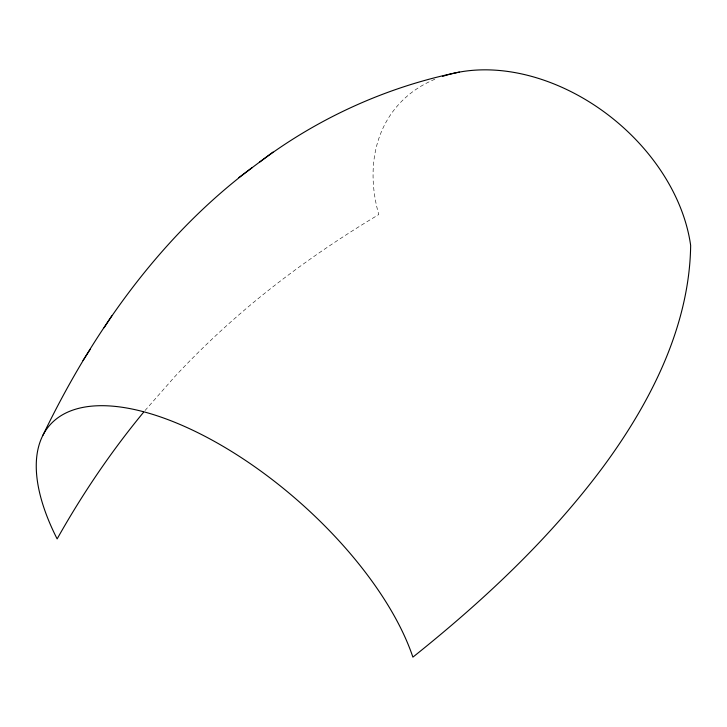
<?xml version="1.0" encoding="UTF-8"?>
<svg xmlns="http://www.w3.org/2000/svg" width="727" height="727" viewBox="0 0 727 727"><rect width="100%" height="100%" fill="white"/><g stroke="black" fill="none" stroke-linecap="round" stroke-linejoin="round"><path stroke-width="0.55" stroke-dasharray="3.63 2.73" d="M145.009 410.555L174.371 377.113A1921.625 1189.145 25.6 0 1 264.619 293.39C300.742 264.455 339.073 238.338 378.776 214.565A176.661 129.097 39.1 0 1 435.373 79.052"/><path stroke-width="1.09" d="M42.911 435.3C92.347 332.593 160.422 236.32 252.333 167.483M83.023 360.474L90.212 349.36M104.115 327.713L111.785 315.854M143.564 412.273C110.967 451.74 82.206 494.296 57.133 538.907A238.029 107.332 41.4 0 1 157.641 415.962A238.029 107.332 41.4 0 1 412.891 657.135C482.955 601.156 549.203 539.325 602.901 467.179A736.115 354.921 -25.5 0 0 667.604 354.222C681.372 319.635 690.187 282.776 690.65 245.435A176.661 129.097 39.1 0 0 442.452 76.435M259.575 162.148C318.399 117.883 387.164 86.64 459.391 72.1M238.901 177.552L272.998 152.079"/></g></svg>
